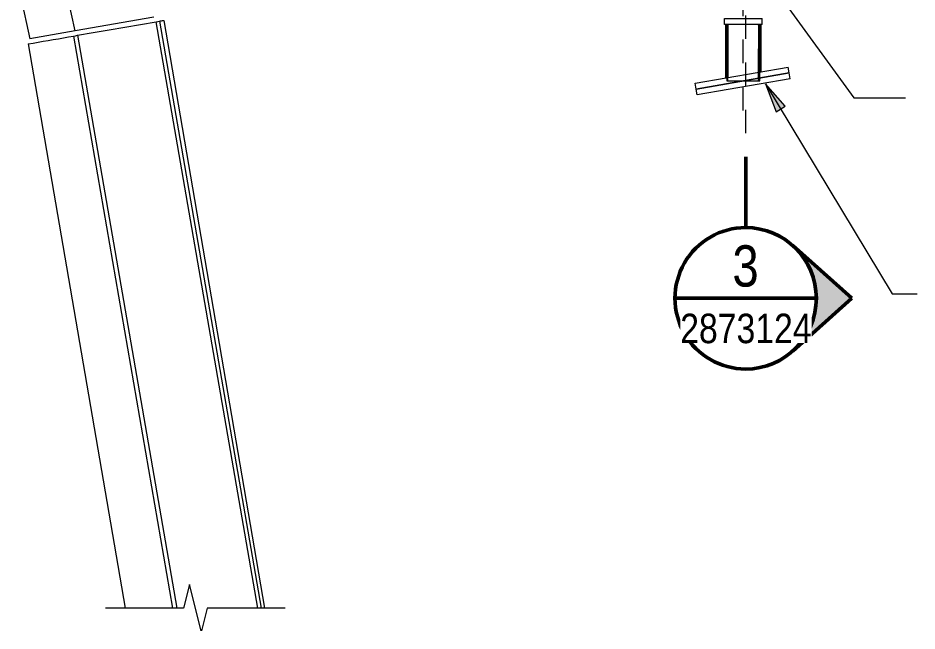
# Model space of a CAD drawing. Header units: metres. Extents: x 311 to 403, y 3 to 1186.
# Drawn here: x 310.966 to 314.782, y 1179.61 to 1182.21 of the extents above; entities that cross this region are included whole.
import ezdxf

# ---------------------------------------------------------------- set-up
doc = ezdxf.new("R2010")
doc.units = ezdxf.units.M
for name, pattern in [('Dot_Section Line', [0.02, 0, -0.02]), ('JacobsCenter', [0.015, 0.009, -0.0015, 0.003, -0.0015]), ('JacobsDash', [0.0045, 0.003, -0.0015])]:
    doc.linetypes.add(name, pattern=pattern)
for name, color, linetype, lineweight in [('A-DETL', 7, 'Continuous', 13), ('A-DETL-GENF', 7, 'Continuous', 9), ('A-FLOR', 7, 'Continuous', 50), ('G-ANNO-TEXT', 7, 'Continuous', 9), ('S-BEAM', 7, 'Continuous', 50), ('S-BEAM-HDLN', 7, 'JacobsDash', 18), ('S-FSTN', 7, 'Continuous', 18)]:
    doc.layers.add(name, color=color, linetype=linetype, lineweight=lineweight)
doc.layers.add('G-ANNO-SYMB', color=7, linetype='Continuous', lineweight=35, true_color=0x0080ff)
doc.styles.add('Arial Narrow', font='ARIALN.TTF', dxfattribs={"height": 0.175})
doc.styles.add('Arial Narrow_1', font='ARIALN.TTF', dxfattribs={"height": 0.125})

# ---------------------------------------------------------------- blocks, each defined once
blk = doc.blocks.new('Column Base Plate with Anchors_T2D - 25mm-8279529-DRG-2873124 - PLAN - UPSTAND FLOOD WALL AT SOUTH END')
at = {"layer": 'S-FSTN'}
for p, q in [((313.8449, 1181.9084), (314.2389, 1181.9771)), ((314.2432, 1181.9525), (314.2389, 1181.9771)), ((314.2432, 1181.9525), (313.8491, 1181.8838)), ((313.8491, 1181.8838), (313.8449, 1181.9084))]:
    blk.add_line(p, q, dxfattribs=at)
blk = doc.blocks.new('Column Base Plate-4 Hole - 25mm-6948208-DRG-2873124 - PLAN - UPSTAND FLOOD WALL AT SOUTH END')
at = {"layer": 'S-FSTN'}
for p, q in [((313.8406, 1181.9331), (314.2346, 1182.0017)), ((314.2389, 1181.9771), (313.8449, 1181.9084)), ((314.2389, 1181.9771), (314.2346, 1182.0017)), ((313.8449, 1181.9084), (313.8406, 1181.9331))]:
    blk.add_line(p, q, dxfattribs=at)
blk = doc.blocks.new('Barrier Post Column Base Plate-4 Hole - 25mm-V3-DRG-2873124 - PLAN - UPSTAND FLOOD WALL AT SOUTH END')
at = {"layer": 'S-FSTN'}
for p, q in [((313.9643, 1182.2072), (314.1243, 1182.2072)), ((313.9643, 1182.1822), (313.9643, 1182.2072)), ((314.1243, 1182.1822), (314.1243, 1182.2072)), ((314.1243, 1182.1822), (313.9643, 1182.1822))]:
    blk.add_line(p, q, dxfattribs=at)
blk = doc.blocks.new('WGA22_Str_Fra_Steel_CHS - 139_7x5 CHS-8746209-DRG-2873124 - PLAN - UPSTAND FLOOD WALL AT SOUTH END')
at = {"layer": 'S-BEAM-HDLN'}
for p, q in [((-0.0516, 0.0648), (-0.2539, 0.0648)), ((-0.0149, 0.0648), (-0.0515, 0.0648)), ((-0.029, -0.0649), (-0.2539, -0.0649)), ((-0.0149, -0.0649), (-0.0289, -0.0649))]:
    blk.add_line(p, q, dxfattribs=at)
blk = doc.blocks.new('CS_DET_BreakLine_ViewScale - Std Break-8560892-DRG-2873124 - PLAN - UPSTAND FLOOD WALL AT SOUTH END')
at = {"layer": 'A-DETL-GENF'}
for p, q in [((0.2564, 0.1), (0.2314, 0)), ((0.3058, -0.0973), (0.2564, 0.1)), ((0.2314, 0), (-0.1, 0)), ((0.3314, 0), (0.3071, -0.0973)), ((0.6629, 0), (0.3314, 0))]:
    blk.add_line(p, q, dxfattribs=at)
blk = doc.blocks.new('Section - SectionHead-4898858-DRG-2873124 - PLAN - UPSTAND FLOOD WALL AT SOUTH END')
at = {"layer": 'G-ANNO-SYMB', "lineweight": 9}
h = blk.add_hatch(color=7, dxfattribs=at)
edge = h.paths.add_edge_path()
edge.add_line((-0.002, 0.009), (0.002472, 0.004003))
edge.add_arc((-0.002, 0), 0.006, 41.82771, 138.17229)
edge.add_line((-0.006472, 0.004003), (-0.002, 0.009))
at = {"layer": 'G-ANNO-SYMB', "color": 7, "lineweight": 50}
for p, q in [((-0.002, 0.009), (-0.006472, 0.004003)), ((0.002472, 0.004003), (-0.002, 0.009)), ((0.004, 0), (0.01, 0))]:
    blk.add_line(p, q, dxfattribs=at)
for start, end in [(360, 180), (180, 360)]:
    blk.add_arc((-0.002, 0), 0.006, start, end, dxfattribs=at)

msp = doc.modelspace()

# ---------------------------------------------------------------- hatches: boundary and pattern name
at = {"layer": 'G-ANNO-TEXT'}
msp.add_hatch(color=256, dxfattribs=at).paths.add_polyline_path([(314.1386, 1181.931), (314.1843, 1181.8126), (314.222, 1181.8354)])

# ---------------------------------------------------------------- linework, layer by layer
at = {"layer": 'A-DETL', "linetype": 'JacobsCenter', "lineweight": 18}
msp.add_line((314.0443, 1181.8182), (314.0443, 1183.3382), dxfattribs=at)
at = {"layer": 'A-FLOR', "lineweight": 9}
for p, q in [((311.209, 1182.155), (311.1593, 1182.3804)), ((310.9661, 1182.3494), (311.0162, 1182.1216)), ((311.5423, 1182.2128), (311.209, 1182.155)), ((311.9834, 1179.7074), (311.552, 1182.1942)), ((311.567, 1182.1968), (311.9987, 1179.7074)), ((311.5845, 1182.1998), (312.0122, 1179.7074)), ((311.209, 1182.155), (311.0162, 1182.1216)), ((311.2018, 1182.1334), (311.6224, 1179.7074)), ((311.2193, 1182.1365), (311.6405, 1179.7074)), ((311.009, 1182.1), (311.4206, 1179.7074))]:
    msp.add_line(p, q, dxfattribs=at)
at = {"layer": 'A-FLOR', "lineweight": 9, "flags": 128}
for points in [[(311.2193, 1182.1365), (311.2858, 1182.148), (311.3524, 1182.1596), (311.4189, 1182.1711), (311.4855, 1182.1826), (311.552, 1182.1942)], [(311.552, 1182.1942), (311.5595, 1182.1955), (311.567, 1182.1968)], [(311.009, 1182.1), (311.0305, 1182.1037), (311.0519, 1182.1074), (311.0733, 1182.1112), (311.0947, 1182.1149), (311.1161, 1182.1186), (311.1375, 1182.1223), (311.1589, 1182.126), (311.1804, 1182.1297), (311.2018, 1182.1334)], [(311.2018, 1182.1334), (311.2105, 1182.135), (311.2193, 1182.1365)]]:
    msp.add_lwpolyline(points, dxfattribs=at)
at = {"layer": 'A-FLOR', "lineweight": 9}
msp.add_open_spline([(311.567, 1182.1968), (311.5696, 1182.1972), (311.5754, 1182.1982), (311.5813, 1182.1992), (311.5845, 1182.1998)], degree=3, knots=[0, 0, 0, 0, 0.444444, 1, 1, 1, 1], dxfattribs=at)
at = {"layer": 'G-ANNO-SYMB', "color": 7, "linetype": 'Dot_Section Line', "lineweight": 9, "true_color": 0xffffff}
msp.add_line((314.0546, 1181.1211), (314.0546, 1182.8776), dxfattribs=at)
at = {"layer": 'G-ANNO-SYMB', "color": 7, "lineweight": 50}
msp.add_line((313.7546, 1181.0211), (314.3546, 1181.0211), dxfattribs=at)
at = {"layer": 'G-ANNO-TEXT'}
for p, q in [((314.066, 1182.487), (314.5142, 1181.8709)), ((314.1386, 1181.931), (314.1843, 1181.8126)), ((314.222, 1181.8354), (314.1386, 1181.931)), ((314.5142, 1181.8709), (314.7326, 1181.8709)), ((314.1843, 1181.8126), (314.222, 1181.8354)), ((314.6759, 1181.0406), (314.7818, 1181.0406))]:
    msp.add_line(p, q, dxfattribs=at)
at = {"layer": 'S-BEAM'}
for p, q in [((313.9744, 1182.1822), (313.9744, 1181.9564)), ((314.1141, 1181.9807), (314.1141, 1182.1822))]:
    msp.add_line(p, q, dxfattribs=at)
at = {"layer": 'S-BEAM-HDLN'}
for p, q in [((314.1141, 1181.9432), (314.1141, 1181.9807)), ((313.9744, 1181.9563), (313.9744, 1181.9432)), ((313.9744, 1181.9432), (314.044, 1181.9432)), ((314.0446, 1181.9432), (314.1141, 1181.9432))]:
    msp.add_line(p, q, dxfattribs=at)

# ---------------------------------------------------------------- block references
at = {"layer": 'A-DETL-GENF'}
msp.add_blockref('CS_DET_BreakLine_ViewScale - Std Break-8560892-DRG-2873124 - PLAN - UPSTAND FLOOD WALL AT SOUTH END', (311.4378, 1179.7074), dxfattribs=at)
at = {"layer": 'G-ANNO-SYMB', "color": 7, "lineweight": 50, "extrusion": (0, 0, -1), "xscale": 49.99999999999999, "yscale": 49.99999999999999, "zscale": 49.99999999999999, "rotation": 90.00000000000176}
msp.add_blockref('Section - SectionHead-4898858-DRG-2873124 - PLAN - UPSTAND FLOOD WALL AT SOUTH END', (-314.0546, 1181.1211), dxfattribs=at)
at = {"layer": 'S-BEAM-HDLN', "rotation": 269.9954119673381}
msp.add_blockref('WGA22_Str_Fra_Steel_CHS - 139_7x5 CHS-8746209-DRG-2873124 - PLAN - UPSTAND FLOOD WALL AT SOUTH END', (314.0443, 1181.9283), dxfattribs=at)
at = {"layer": 'S-FSTN'}
for name in ['Barrier Post Column Base Plate-4 Hole - 25mm-V3-DRG-2873124 - PLAN - UPSTAND FLOOD WALL AT SOUTH END', 'Column Base Plate-4 Hole - 25mm-6948208-DRG-2873124 - PLAN - UPSTAND FLOOD WALL AT SOUTH END', 'Column Base Plate with Anchors_T2D - 25mm-8279529-DRG-2873124 - PLAN - UPSTAND FLOOD WALL AT SOUTH END']:
    msp.add_blockref(name, (0, 0), dxfattribs=at)

# ---------------------------------------------------------------- next in the draw order: texts
at = {"layer": 'G-ANNO-SYMB', "color": 7, "lineweight": 9, "insert": (313.9983, 1181.2459), "char_height": 0.175, "attachment_point": 1, "style": 'Arial Narrow', "bg_fill": 3, "box_fill_scale": 1, "bg_fill_color": 256, "bg_fill_transparency": 0}
msp.add_mtext('3', dxfattribs=at)
at = {"layer": 'G-ANNO-SYMB', "color": 7, "lineweight": 9, "insert": (313.7768, 1180.9559), "char_height": 0.125, "attachment_point": 1, "style": 'Arial Narrow_1', "bg_fill": 3, "box_fill_scale": 1, "bg_fill_color": 256, "bg_fill_true_color": 13158600, "bg_fill_transparency": 0}
msp.add_mtext('2873124', dxfattribs=at)

# ---------------------------------------------------------------- next in the draw order: linework, layer by layer
at = {"layer": 'G-ANNO-TEXT'}
msp.add_line((314.1386, 1181.931), (314.6759, 1181.0406), dxfattribs=at)

doc.saveas('drawing.dxf')
